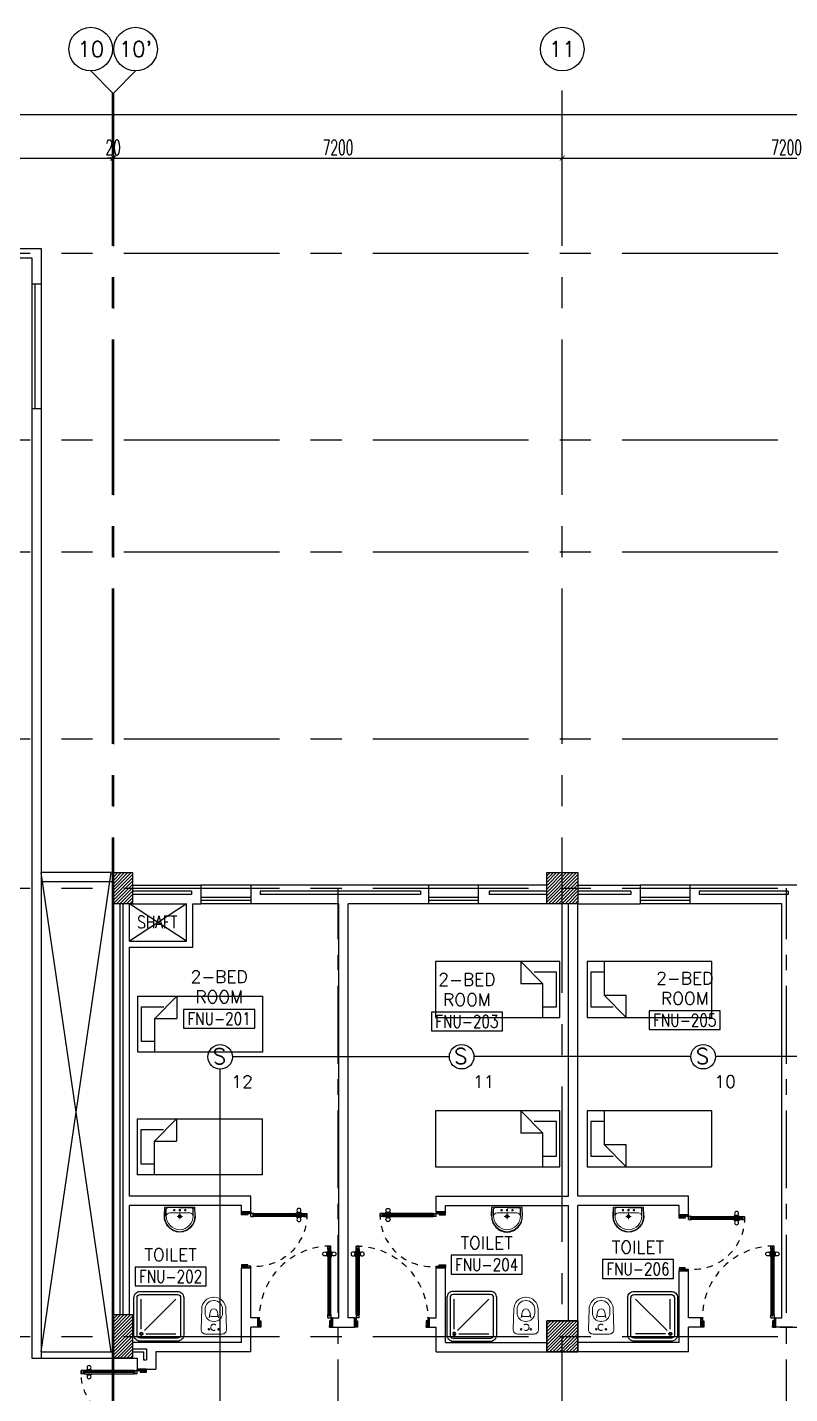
# Model space of a CAD drawing. Extents: x 0 to 90.9, y -1.6 to 78.
# Drawn here: x 51.14 to 63.38, y 56.01 to 77.96 of the extents above; entities that cross this region are included whole.
import ezdxf
from ezdxf.enums import TextEntityAlignment as Align

# ---------------------------------------------------------------- set-up
doc = ezdxf.new("R2010")
doc.units = 0
doc.header["$MEASUREMENT"] = 0
doc.header["$PDMODE"] = 34
for name, pattern in [('CENTER', [2, 1.25, -0.25, 0.25, -0.25]), ('CENTERX2', [4, 2.5, -0.5, 0.5, -0.5]), ('DASHED', [0.75, 0.5, -0.25]), ('HIDDEN', [0.375, 0.25, -0.125]), ('HIDDEN2', [0.1875, 0.125, -0.0625])]:
    doc.linetypes.add(name, pattern=pattern)
doc.layers.get('0').update_dxf_attribs({"color": 11, "linetype": 'CONTINUOUS'})
doc.layers.get('DEFPOINTS').update_dxf_attribs({"color": 11, "linetype": 'CONTINUOUS'})
for name, color, linetype in [('AX', 11, 'CONTINUOUS'), ('AX-CR', 11, 'CONTINUOUS'), ('AX-DIM', 11, 'CONTINUOUS'), ('AX-TXT', 11, 'CONTINUOUS'), ('AXES', 11, 'CENTERX2'), ('AXES1', 11, 'CENTER'), ('COL', 11, 'CONTINUOUS'), ('DOOR', 11, 'CONTINUOUS'), ('E-FIRE', 4, 'CONTINUOUS'), ('E-WIRE', 4, 'CONTINUOUS'), ('EJ', 11, 'CONTINUOUS'), ('FIX', 11, 'CONTINUOUS'), ('FUR', 11, 'CONTINUOUS'), ('HAT', 11, 'CONTINUOUS'), ('INSUL', 11, 'CONTINUOUS'), ('RM-BOX', 11, 'CONTINUOUS'), ('RM-NAME', 11, 'CONTINUOUS'), ('RM-NO', 11, 'CONTINUOUS'), ('ROOF', 11, 'CONTINUOUS'), ('SHAFT', 11, 'CONTINUOUS'), ('TEXT', 11, 'CONTINUOUS'), ('WALL', 11, 'CONTINUOUS'), ('WIN', 11, 'CONTINUOUS')]:
    doc.layers.add(name, color=color, linetype=linetype)
doc.styles.add('ROMANS', font='ROMANS.shx', dxfattribs={"width": 0.6})
doc.dimstyles.new('DIM-OUT', dxfattribs={"dimscale": 0, "dimtxt": 0.24, "dimasz": 0.08, "dimexe": 0.02, "dimexo": 0.02, "dimgap": 0.05, "dimtad": 1, "dimdec": 0, "dimlfac": 1000, "dimzin": 0, "dimdsep": 46, "dimtxsty": 'ROMANS', "dimblk1": 'ARCHTICK', "dimblk2": 'ARCHTICK', "dimsah": 1, "dimcen": 0.01, "dimdle": 0.08, "dimclrd": 7, "dimclre": 7, "dimclrt": 2, "dimadec": 0, "dimazin": 0, "dimtp": 2, "dimtm": 2, "dimtfac": 0.114286, "dimtdec": 0, "dimtix": 1, "dimtmove": 2, "dimatfit": 3, "dimldrblk": 'ARCHTICK', "dimfxl": 0, "dimtolj": 1, "dimtzin": 0, "dimarcsym": 0})

# ---------------------------------------------------------------- blocks, each defined once
blk = doc.blocks.new('_ARCHTICK')
at = {"color": 0, "linetype": 'ByBlock', "const_width": 0.15}
blk.add_lwpolyline([(-0.5, -0.5), (0.5, 0.5)], dxfattribs=at)
blk = doc.blocks.new('*D134')
at = {"layer": 'AX-DIM', "color": 7, "lineweight": -2}
for p, q in [((10.159, 76.561), (85.009, 76.561)), ((10.239, 76.181), (10.239, 76.581)), ((84.929, 73.49), (84.929, 76.581))]:
    blk.add_line(p, q, dxfattribs=at)
at = {"layer": 'DEFPOINTS', "color": 0}
for p in [(84.929, 76.561), (10.239, 76.161), (84.929, 73.47)]:
    blk.add_point(p, dxfattribs=at)
at = {"layer": 'AX-DIM', "color": 7, "lineweight": -2, "xscale": 0.08, "yscale": 0.08, "zscale": 0.08, "rotation": 180}
blk.add_blockref('_ARCHTICK', (10.239, 76.561), dxfattribs=at)
at = {"layer": 'AX-DIM', "color": 7, "lineweight": -2, "xscale": 0.08, "yscale": 0.08, "zscale": 0.08}
blk.add_blockref('_ARCHTICK', (84.929, 76.561), dxfattribs=at)
at = {"layer": 'AX-DIM', "color": 2, "insert": (47.584, 76.731), "char_height": 0.24, "attachment_point": 5, "style": 'ROMANS'}
blk.add_mtext('\\A1;74690', dxfattribs=at)
blk = doc.blocks.new('*D155')
at = {"layer": 'AX-DIM', "color": 7, "lineweight": -2}
for p, q in [((52.509, 75.861), (52.429, 75.861)), ((52.509, 75.481), (52.509, 75.881)), ((52.509, 75.861), (52.529, 75.861)), ((52.529, 75.481), (52.529, 75.881)), ((52.529, 75.861), (52.609, 75.861))]:
    blk.add_line(p, q, dxfattribs=at)
at = {"layer": 'DEFPOINTS', "color": 0}
for p in [(52.529, 75.861), (52.509, 75.461), (52.529, 75.461)]:
    blk.add_point(p, dxfattribs=at)
at = {"layer": 'AX-DIM', "color": 7, "lineweight": -2, "xscale": 0.08, "yscale": 0.08, "zscale": 0.08}
blk.add_blockref('_ARCHTICK', (52.509, 75.861), dxfattribs=at)
at = {"layer": 'AX-DIM', "color": 7, "lineweight": -2, "xscale": 0.08, "yscale": 0.08, "zscale": 0.08, "rotation": 180}
blk.add_blockref('_ARCHTICK', (52.529, 75.861), dxfattribs=at)
at = {"layer": 'AX-DIM', "color": 2, "insert": (52.519, 76.031), "char_height": 0.24, "attachment_point": 5, "style": 'ROMANS'}
blk.add_mtext('\\A1;20', dxfattribs=at)
blk = doc.blocks.new('*D156')
at = {"layer": 'AX-DIM', "color": 7, "lineweight": -2}
for p, q in [((52.449, 75.861), (59.809, 75.861)), ((52.529, 75.481), (52.529, 75.881)), ((59.729, 75.481), (59.729, 75.881))]:
    blk.add_line(p, q, dxfattribs=at)
at = {"layer": 'DEFPOINTS', "color": 0}
for p in [(59.729, 75.861), (52.529, 75.461), (59.729, 75.461)]:
    blk.add_point(p, dxfattribs=at)
at = {"layer": 'AX-DIM', "color": 7, "lineweight": -2, "xscale": 0.08, "yscale": 0.08, "zscale": 0.08, "rotation": 180}
blk.add_blockref('_ARCHTICK', (52.529, 75.861), dxfattribs=at)
at = {"layer": 'AX-DIM', "color": 7, "lineweight": -2, "xscale": 0.08, "yscale": 0.08, "zscale": 0.08}
blk.add_blockref('_ARCHTICK', (59.729, 75.861), dxfattribs=at)
at = {"layer": 'AX-DIM', "color": 2, "insert": (56.129, 76.031), "char_height": 0.24, "attachment_point": 5, "style": 'ROMANS'}
blk.add_mtext('\\A1;7200', dxfattribs=at)
blk = doc.blocks.new('*D160')
at = {"layer": 'AX-DIM', "color": 7, "lineweight": -2}
for p, q in [((47.629, 75.861), (52.589, 75.861)), ((47.709, 75.481), (47.709, 75.881)), ((52.509, 75.481), (52.509, 75.881))]:
    blk.add_line(p, q, dxfattribs=at)
at = {"layer": 'DEFPOINTS', "color": 0}
for p in [(52.509, 75.861), (47.709, 75.461), (52.509, 75.461)]:
    blk.add_point(p, dxfattribs=at)
at = {"layer": 'AX-DIM', "color": 7, "lineweight": -2, "xscale": 0.08, "yscale": 0.08, "zscale": 0.08, "rotation": 180}
blk.add_blockref('_ARCHTICK', (47.709, 75.861), dxfattribs=at)
at = {"layer": 'AX-DIM', "color": 7, "lineweight": -2, "xscale": 0.08, "yscale": 0.08, "zscale": 0.08}
blk.add_blockref('_ARCHTICK', (52.509, 75.861), dxfattribs=at)
at = {"layer": 'AX-DIM', "color": 2, "insert": (50.109, 76.031), "char_height": 0.24, "attachment_point": 5, "style": 'ROMANS'}
blk.add_mtext('\\A1;4800', dxfattribs=at)
blk = doc.blocks.new('*D161')
at = {"layer": 'AX-DIM', "color": 7, "lineweight": -2}
for p, q in [((59.649, 75.861), (67.009, 75.861)), ((59.729, 75.481), (59.729, 75.881)), ((66.929, 75.481), (66.929, 75.881))]:
    blk.add_line(p, q, dxfattribs=at)
at = {"layer": 'DEFPOINTS', "color": 0}
for p in [(66.929, 75.861), (59.729, 75.461), (66.929, 75.461)]:
    blk.add_point(p, dxfattribs=at)
at = {"layer": 'AX-DIM', "color": 7, "lineweight": -2, "xscale": 0.08, "yscale": 0.08, "zscale": 0.08, "rotation": 180}
blk.add_blockref('_ARCHTICK', (59.729, 75.861), dxfattribs=at)
at = {"layer": 'AX-DIM', "color": 7, "lineweight": -2, "xscale": 0.08, "yscale": 0.08, "zscale": 0.08}
blk.add_blockref('_ARCHTICK', (66.929, 75.861), dxfattribs=at)
at = {"layer": 'AX-DIM', "color": 2, "insert": (63.329, 76.031), "char_height": 0.24, "attachment_point": 5, "style": 'ROMANS'}
blk.add_mtext('\\A1;7200', dxfattribs=at)
blk = doc.blocks.new('DOOR90')
at = {"layer": 'DOOR', "linetype": 'ByBlock'}
for p, q in [((0, 0), (-150, 0)), ((-200, -25), (-1000, -25)), ((-200, -42), (-1000, -42)), ((-200, -58), (-1000, -58)), ((-1000, -75), (-200, -75))]:
    blk.add_line(p, q, dxfattribs=at)
at = {"layer": 'DOOR', "color": 0, "linetype": 'ByBlock'}
for p, q in [((-150, 0), (-150, -25)), ((-150, 0), (0, 0)), ((0, -50), (0, 0)), ((-1050, -25), (-1050, -75)), ((-1050, -75), (-1050, -25)), ((-1000, -25), (-1050, -25)), ((-1000, -75), (-1050, -75)), ((-1020, -42), (-1020, -58)), ((-1000, -42), (-1020, -42)), ((-1000, -58), (-1020, -58)), ((-1000, -25), (-1000, -42)), ((-1000, -58), (-1000, -75)), ((-968, -25), (-968, -18)), ((-878, -18), (-968, -18)), ((-968, -75), (-968, -82)), ((-878, -82), (-968, -82)), ((-955, -18), (-955, -9)), ((-955, -9), (-890, -9)), ((-955, -18), (-890, -18)), ((-955, -82), (-955, -91)), ((-955, -82), (-890, -82)), ((-955, -91), (-890, -91)), ((-890, -18), (-890, -9)), ((-890, -82), (-890, -91)), ((-878, -25), (-878, -18)), ((-878, -75), (-878, -82)), ((-200, -42), (-200, -25)), ((-200, -25), (-150, -25)), ((-180, -42), (-200, -42)), ((-200, -75), (-200, -58)), ((-200, -58), (-180, -58)), ((-150, -75), (-200, -75)), ((-180, -58), (-180, -42)), ((-150, -75), (-150, -25)), ((-150, -25), (-100, -25)), ((-100, -25), (-100, -50)), ((-100, -50), (0, -50)), ((-150, -900), (-150, -875)), ((-150, -875), (-100, -875)), ((-100, -850), (0, -850)), ((-100, -875), (-100, -850)), ((0, -850), (0, -900)), ((0, -900), (-150, -900)), ((-150, -900), (0, -900))]:
    blk.add_line(p, q, dxfattribs=at)
at = {"layer": 'DOOR', "color": 9, "linetype": 'ByBlock'}
for p, q in [((0, -50), (-114, 0)), ((0, -50), (-40, 0)), ((0, -50), (-100, -37)), ((0, -850), (-114, -900)), ((0, -850), (-100, -863)), ((0, -850), (-40, -900))]:
    blk.add_line(p, q, dxfattribs=at)
at = {"layer": 'DOOR', "color": 0, "linetype": 'ByBlock'}
for centre in [(-923, 24), (-923, -124)]:
    blk.add_circle(centre, 32.4, dxfattribs=at)
at = {"layer": 'DOOR', "color": 9, "linetype": 'ByBlock'}
for centre, radius, start, end in [((0, -50), 74.4, 137.7764, 180), ((0, -50), 54.4, 113.2074, 180), ((0, -50), 154, 161.1053, 166.2858), ((0, -50), 134, 158.1598, 169.28), ((0, -50), 114, 154.0838, 167.3774), ((0, -50), 94.4, 148.0182, 180), ((0, -50), 34.4, 90, 180), ((0, -50), 14.4, 90, 180), ((0, -850), 134, 190.72, 201.8402), ((0, -850), 94.4, 180, 211.9818), ((0, -850), 74.4, 180, 222.2236), ((0, -850), 54.4, 180, 246.7926), ((0, -850), 34.4, 180, 270), ((0, -850), 14.4, 180, 270), ((0, -850), 154, 193.7142, 198.8947)]:
    blk.add_arc(centre, radius, start, end, dxfattribs=at)
at = {"layer": 'DOOR', "linetype": 'HIDDEN', "ltscale": 0.5}
blk.add_arc((-222, -50), 828, 178.2701, 275.003, dxfattribs=at)
blk = doc.blocks.new('DOOR100')
at = {"layer": 'DOOR', "color": 0, "linetype": 'ByBlock'}
for p, q in [((-92, 1206), (-92, 1141)), ((-83, 1206), (-92, 1206)), ((-83, 1141), (-92, 1141)), ((-83, 1129), (-83, 1219)), ((-76, 1219), (-83, 1219)), ((-83, 1206), (-83, 1141)), ((-76, 1129), (-83, 1129)), ((-76, 1251), (-76, 1301)), ((-76, 1301), (-26, 1301)), ((-26, 1301), (-76, 1301)), ((-59, 1251), (-76, 1251)), ((-59, 1251), (-59, 1271)), ((-43, 1271), (-59, 1271)), ((-43, 1251), (-43, 1271)), ((-26, 1251), (-43, 1251)), ((-26, 1251), (-26, 1301)), ((-26, 1219), (-19, 1219)), ((-26, 1129), (-19, 1129)), ((-19, 1129), (-19, 1219)), ((-19, 1206), (-19, 1141)), ((-19, 1206), (-10, 1206)), ((-19, 1141), (-10, 1141)), ((-10, 1206), (-10, 1141)), ((-1201, 0), (-1201, 150)), ((-1201, 150), (-1176, 150)), ((-1201, 150), (-1201, 0)), ((-1151, 0), (-1201, 0)), ((-1176, 150), (-1176, 100)), ((-1176, 100), (-1151, 100)), ((-1151, 100), (-1151, 0)), ((-76, 200), (-59, 200)), ((-76, 150), (-76, 200)), ((-76, 150), (-26, 150)), ((-59, 200), (-59, 180)), ((-59, 180), (-43, 180)), ((-51, 100), (-51, 0)), ((-26, 100), (-51, 100)), ((-51, 0), (-1, 0)), ((-43, 200), (-26, 200)), ((-43, 180), (-43, 200)), ((-26, 200), (-26, 150)), ((-1, 150), (-26, 150)), ((-26, 150), (-26, 100)), ((-1, 150), (-1, 0))]:
    blk.add_line(p, q, dxfattribs=at)
at = {"layer": 'DOOR', "linetype": 'ByBlock'}
for p, q in [((-76, 1251), (-76, 200)), ((-59, 200), (-59, 1251)), ((-43, 200), (-43, 1251)), ((-26, 200), (-26, 1251))]:
    blk.add_line(p, q, dxfattribs=at)
at = {"layer": 'DOOR', "color": 9, "linetype": 'ByBlock'}
for p, q in [((-1151, 0), (-1201, 114)), ((-1151, 0), (-1201, 40)), ((-1151, 0), (-1164, 100)), ((-51, 0), (-1, 114)), ((-51, 0), (-38, 100)), ((-51, 0), (-1, 40))]:
    blk.add_line(p, q, dxfattribs=at)
at = {"layer": 'DOOR', "color": 0, "linetype": 'ByBlock'}
for centre in [(-125, 1174), (22, 1174)]:
    blk.add_circle(centre, 32.4, dxfattribs=at)
at = {"layer": 'DOOR', "linetype": 'HIDDEN', "ltscale": 0.5}
blk.add_arc((-27, 152), 1149, 89.961, 180.0931, dxfattribs=at)
at = {"layer": 'DOOR', "color": 9, "linetype": 'ByBlock'}
for centre, radius, start, end in [((-1151, 0), 154, 103.7142, 108.8947), ((-1151, 0), 134, 100.72, 111.8402), ((-1151, 0), 94.4, 90, 121.9818), ((-1151, 0), 74.4, 90, 132.2236), ((-1151, 0), 54.4, 90, 156.7926), ((-1151, 0), 34.4, 90, 180), ((-1151, 0), 14.4, 90, 180), ((-51, 0), 94.4, 58.0182, 90), ((-51, 0), 74.4, 47.7764, 90), ((-51, 0), 54.4, 23.2074, 90), ((-51, 0), 34.4, 0, 90), ((-51, 0), 14.4, 0, 90), ((-51, 0), 134, 68.1598, 79.28), ((-51, 0), 114, 64.0838, 77.3774), ((-51, 0), 154, 71.1053, 76.2858)]:
    blk.add_arc(centre, radius, start, end, dxfattribs=at)
blk = doc.blocks.new('A$C272A55A0')
at = {"layer": 'DOOR', "color": 0, "linetype": 'ByBlock'}
for p, q in [((0, 900), (0, 1050)), ((50, 1050), (0, 1050)), ((0, 900), (25, 900)), ((25, 950), (50, 950)), ((25, 900), (25, 950)), ((75, 900), (25, 900)), ((25, 850), (25, 900)), ((50, 950), (50, 1050)), ((75, 900), (75, 850)), ((1725, 900), (1775, 900)), ((1725, 900), (1725, 850)), ((1750, 950), (1750, 1050)), ((1750, 1050), (1800, 1050)), ((1775, 950), (1750, 950)), ((1775, 900), (1775, 950)), ((1800, 900), (1775, 900)), ((1775, 850), (1775, 900)), ((1800, 1050), (1800, 900)), ((42, 850), (25, 850)), ((58, 870), (42, 870)), ((42, 870), (42, 850)), ((58, 850), (58, 870)), ((75, 850), (58, 850)), ((1725, 850), (1742, 850)), ((1742, 870), (1758, 870)), ((1742, 850), (1742, 870)), ((1758, 870), (1758, 850)), ((1758, 850), (1775, 850)), ((25, 50), (42, 50)), ((25, 50), (25, 0)), ((25, 0), (75, 0)), ((75, 0), (25, 0)), ((42, 50), (42, 30)), ((42, 30), (58, 30)), ((58, 50), (75, 50)), ((58, 50), (58, 30)), ((75, 50), (75, 0)), ((1718, 160), (1709, 160)), ((1709, 95), (1709, 160)), ((1718, 95), (1709, 95)), ((1725, 173), (1718, 173)), ((1718, 173), (1718, 83)), ((1718, 95), (1718, 160)), ((1725, 83), (1718, 83)), ((1742, 50), (1725, 50)), ((1725, 50), (1725, 0)), ((1775, 0), (1725, 0)), ((1725, 0), (1775, 0)), ((1742, 50), (1742, 30)), ((1758, 30), (1742, 30)), ((1775, 50), (1758, 50)), ((1758, 50), (1758, 30)), ((1775, 173), (1782, 173)), ((1775, 83), (1782, 83)), ((1775, 50), (1775, 0)), ((1782, 173), (1782, 83)), ((1782, 160), (1791, 160)), ((1782, 95), (1782, 160)), ((1782, 95), (1791, 95)), ((1791, 95), (1791, 160))]:
    blk.add_line(p, q, dxfattribs=at)
at = {"layer": 'DOOR', "color": 9, "linetype": 'ByBlock'}
for p, q in [((50, 1050), (0, 1010)), ((50, 1050), (0, 937)), ((50, 1050), (37, 950)), ((1750, 1050), (1800, 1010)), ((1750, 1050), (1800, 937)), ((1750, 1050), (1763, 950))]:
    blk.add_line(p, q, dxfattribs=at)
at = {"layer": 'DOOR', "linetype": 'ByBlock'}
for p, q in [((25, 850), (25, 50)), ((42, 850), (42, 50)), ((58, 850), (58, 50)), ((75, 50), (75, 850)), ((1725, 50), (1725, 850)), ((1742, 850), (1742, 50)), ((1758, 850), (1758, 50)), ((1775, 850), (1775, 50))]:
    blk.add_line(p, q, dxfattribs=at)
at = {"layer": 'DOOR', "color": 0, "linetype": 'ByBlock'}
for centre in [(1676, 128), (1824, 128)]:
    blk.add_circle(centre, 32.4, dxfattribs=at)
at = {"layer": 'DOOR', "color": 9, "linetype": 'ByBlock'}
for centre, radius, start, end in [((50, 1050), 54.4, 203.2074, 270), ((50, 1050), 74.4, 227.7764, 270), ((50, 1050), 94.4, 238.0182, 270), ((50, 1050), 114, 244.0838, 257.3774), ((50, 1050), 134, 248.1598, 259.28), ((50, 1050), 154, 251.1053, 256.2858), ((50, 1050), 34.4, 180, 270), ((50, 1050), 14.4, 180, 270), ((1750, 1050), 14.4, 270, 0), ((1750, 1050), 34.4, 270, 0), ((1750, 1050), 54.4, 270, 336.7926), ((1750, 1050), 74.4, 270, 312.2236), ((1750, 1050), 94.4, 270, 301.9818), ((1750, 1050), 114, 282.6226, 295.9162), ((1750, 1050), 134, 280.72, 291.8402), ((1750, 1050), 154, 283.7142, 288.8947)]:
    blk.add_arc(centre, radius, start, end, dxfattribs=at)
at = {"layer": 'DOOR', "linetype": 'HIDDEN', "ltscale": 0.5}
for centre, start, end in [((50, 851), 268.3174, 3.2965), ((1750, 851), 176.7035, 271.6826)]:
    blk.add_arc(centre, 851, start, end, dxfattribs=at)
at = {"layer": 'WALL', "linetype": 'ByBlock'}
blk.add_line((1800, 900), (1800, 1050), dxfattribs=at)
blk = doc.blocks.new('C-300')
at = {"layer": 'HAT', "linetype": 'ByBlock', "ltscale": 0.3}
h = blk.add_hatch(dxfattribs=at)
h.set_pattern_fill('ANSI31', color=8, scale=300, style=0)
h.set_pattern_definition([(45, (-258496.182, -82361.005), (-26.5165043, 26.5165043), [])])
h.paths.add_polyline_path([(300, 500), (0, 500), (0, 250), (300, 250)])
h.paths.add_polyline_path([(300, 250), (0, 250), (0, 0), (300, 0)])
at = {"layer": 'COL'}
blk.add_lwpolyline([(0, 500), (300, 500), (300, 0), (0, 0)], close=True, dxfattribs=at)
blk = doc.blocks.new('C11')
at = {"layer": 'HAT'}
h = blk.add_hatch(dxfattribs=at)
h.set_pattern_fill('ANSI31', color=256, scale=300, style=0)
h.set_pattern_definition([(45, (-248556.182, -75061.005), (-26.5165043, 26.5165043), [])])
h.paths.add_polyline_path([(300, 700), (0, 700), (0, 350), (300, 350)])
h.paths.add_polyline_path([(300, 350), (0, 350), (0, 0), (300, 0)])
at = {"layer": 'COL'}
blk.add_lwpolyline([(300, 700), (300, 0), (0, 0), (0, 700)], close=True, dxfattribs=at)
blk = doc.blocks.new('AXU')
at = {"layer": 'AX-CR'}
blk.add_circle((0, 350), 350, dxfattribs=at)
at = {"layer": 'AX-TXT', "style": 'ROMANS'}
blk.add_attdef('AX', text='', height=250, dxfattribs=at).set_placement((0, 350), align=Align.MIDDLE)
blk = doc.blocks.new('RM1')
at = {"layer": 'RM-BOX'}
blk.add_lwpolyline([(570, -200), (-570, -200), (-570, -500), (570, -500)], close=True, dxfattribs=at)
at = {"layer": 'RM-NAME', "style": 'ROMANS'}
for tag, p in [('ROOMNAME1', (0, 324)), ('ROOMNAME2', (0, 0))]:
    blk.add_attdef(tag, text='', height=200, dxfattribs=at).set_placement(p, align=Align.MIDDLE)
at = {"layer": 'RM-NO', "style": 'ROMANS', "width": 0.8}
blk.add_attdef('ROOMNO', text='', height=200, dxfattribs=at).set_placement((0, -350), align=Align.MIDDLE)
blk = doc.blocks.new('AH20A')
at = {"layer": 'FUR'}
for p, q in [((0, 0.5), (0, -0.5)), ((1, 0.5), (0, 0.5)), ((0.136, 0.5), (0.136, -0.099)), ((1, -0.5), (1, 0.5)), ((0.136, 0.311), (0.028, 0.311)), ((0.028, 0.311), (0.028, -0.309)), ((0.136, -0.099), (0.313, -0.5)), ((0.136, -0.099), (0.313, -0.099)), ((0.313, -0.5), (0.313, -0.099)), ((0.028, -0.309), (0.208, -0.309)), ((0, -0.5), (1, -0.5))]:
    blk.add_line(p, q, dxfattribs=at)
blk = doc.blocks.new('COL50')
at = {"layer": 'COL'}
blk.add_lwpolyline([(-250, 250), (-250, -250), (250, -250), (250, 250)], close=True, dxfattribs=at)
blk = doc.blocks.new('*X47')
at = {"color": 0}
for p, q in [((73379, 177112), (73857, 177590)), ((73379, 177165), (73804, 177590)), ((73379, 177218), (73751, 177590)), ((73379, 177271), (73698, 177590)), ((73379, 177324), (73645, 177590)), ((73379, 177377), (73592, 177590)), ((73379, 177430), (73539, 177590)), ((73379, 177483), (73486, 177590)), ((73379, 177536), (73433, 177590)), ((73410, 177090), (73879, 177559)), ((73463, 177090), (73879, 177506)), ((73516, 177090), (73879, 177453)), ((73569, 177090), (73879, 177400)), ((73622, 177090), (73879, 177347)), ((73675, 177090), (73879, 177294)), ((73728, 177090), (73879, 177241)), ((73781, 177090), (73879, 177188)), ((73834, 177090), (73879, 177134))]:
    blk.add_line(p, q, dxfattribs=at)
blk = doc.blocks.new('LAV1')
at = {"layer": 'FIX', "linetype": 'DASHED', "lineweight": 20, "ltscale": 0.05}
for p, q in [((0, 170), (0, 270)), ((0, 170), (0, 270)), ((50, 220), (-50, 220))]:
    blk.add_line(p, q, dxfattribs=at)
at = {"layer": 'FIX', "linetype": 'ByBlock', "ltscale": 0.3}
for p, q in [((-280, 210), (-275, 50)), ((-245, 210), (-245, 85)), ((0, 60), (-220, 60)), ((0, 60), (220, 60)), ((245, 210), (245, 85)), ((280, 210), (275, 50))]:
    blk.add_line(p, q, dxfattribs=at)
at = {"layer": 'FIX', "linetype": 'Continuous', "lineweight": 20}
for p, q in [((-275, 210), (-275, 50)), ((0, 50), (-275, 50)), ((0, 50), (-252, 50)), ((0, 155), (-181, 155)), ((0, 155), (181, 155)), ((0, 50), (275, 50)), ((0, 50), (252, 50)), ((275, 210), (275, 50))]:
    blk.add_line(p, q, dxfattribs=at)
at = {"layer": 'FIX', "lineweight": 20}
for p, q in [((16, 107), (-15, 107)), ((0, 92), (0, 123))]:
    blk.add_line(p, q, dxfattribs=at)
for centre, radius in [((0, 220), 29.5), ((0, 220), 22.5), ((0, 107), 15.5)]:
    blk.add_circle(centre, radius, dxfattribs=at)
at = {"layer": 'FIX', "linetype": 'HIDDEN', "lineweight": 20, "ltscale": 0.05}
for centre in [(-100, 107), (100, 107)]:
    blk.add_circle(centre, 12.4, dxfattribs=at)
at = {"layer": 'FIX', "linetype": 'ByBlock', "ltscale": 0.3}
for centre, radius, start, end in [((7, 220), 287, 91.3776, 182.0064), ((-7, 220), 287, 357.9936, 88.6224), ((-220, 85), 24.9, 179.7021, 269.9486), ((220, 85), 24.9, 270.0514, 0.2979)]:
    blk.add_arc(centre, radius, start, end, dxfattribs=at)
at = {"layer": 'FIX', "linetype": 'Continuous', "lineweight": 20}
for centre, radius, start, end in [((8, 217), 283, 91.6988, 181.351), ((-8, 217), 283, 358.649, 88.3012), ((8, 212), 253, 91.7328, 180.4884), ((-8, 212), 253, 359.5116, 88.2672), ((-179, 222), 66.9, 190.2006, 268.0786), ((179, 222), 66.9, 271.9214, 349.7994)]:
    blk.add_arc(centre, radius, start, end, dxfattribs=at)
blk = doc.blocks.new('*X48')
at = {"color": 0}
for p, q in [((73379, 169899), (73870, 170390)), ((73379, 169952), (73817, 170390)), ((73379, 170005), (73764, 170390)), ((73379, 170058), (73711, 170390)), ((73379, 170111), (73658, 170390)), ((73379, 170164), (73604, 170390)), ((73379, 170217), (73551, 170390)), ((73379, 170271), (73498, 170390)), ((73379, 170324), (73445, 170390)), ((73379, 170377), (73392, 170390)), ((73423, 169890), (73879, 170346)), ((73476, 169890), (73879, 170293)), ((73529, 169890), (73879, 170240)), ((73582, 169890), (73879, 170187)), ((73635, 169890), (73879, 170134)), ((73688, 169890), (73879, 170081)), ((73741, 169890), (73879, 170028)), ((73794, 169890), (73879, 169975)), ((73847, 169890), (73879, 169922))]:
    blk.add_line(p, q, dxfattribs=at)
blk = doc.blocks.new('WC1')
at = {"layer": 'FIX', "lineweight": 20}
for p, q in [((-727, 5), (-727, -5)), ((-674, 5), (-674, -5)), ((-534, 24), (-540, 0)), ((-540, 0), (-534, -24)), ((-210, 204), (-538, 194)), ((-475, 141), (-538, 141)), ((-395, 76), (-490, 60)), ((-339, 5), (-339, -5)), ((-538, -141), (-475, -141)), ((-538, -194), (-210, -204)), ((-490, -60), (-395, -76))]:
    blk.add_line(p, q, dxfattribs=at)
at = {"layer": 'FIX', "linetype": 'Continuous', "lineweight": 20}
blk.add_line((-420, -47), (-420, 45), dxfattribs=at)
at = {"layer": 'FIX', "lineweight": 20}
blk.add_lwpolyline([(-213, -204), (-210, -204, 0.414214), (-137, -131), (-137, 0), (-137, 131, 0.414214), (-210, 204)], format="xyb", dxfattribs=at)
at = {"layer": 'FIX', "linetype": 'HIDDEN2', "lineweight": 20, "ltscale": 0.3}
blk.add_circle((-245, 0), 49.8, dxfattribs=at)
at = {"layer": 'FIX', "linetype": 'HIDDEN', "lineweight": 20, "ltscale": 0.05}
for centre in [(-213, 78), (-213, -77)]:
    blk.add_circle(centre, 11.6, dxfattribs=at)
at = {"layer": 'FIX', "lineweight": 20}
for centre, radius, start, end in [((-538, 5), 189, 90, 180), ((-538, 5), 136, 90, 180), ((-473, -7), 68.2, 128.9242, 152.8468), ((-464, -18), 82, 108.496, 128.9242), ((-475, 5), 136, 360, 90), ((-538, -5), 189, 180, 270), ((-538, -5), 136, 180, 270), ((-473, 7), 68.2, 207.1532, 231.0758), ((-464, 18), 82, 231.0758, 251.504), ((-475, -5), 136, 270, 0)]:
    blk.add_arc(centre, radius, start, end, dxfattribs=at)
at = {"layer": 'FIX', "linetype": 'Continuous', "lineweight": 20}
for centre, start, end in [((-443, 46), 357.6662, 91.6121), ((-442, -46), 268.3879, 2.3338)]:
    blk.add_arc(centre, 22.3, start, end, dxfattribs=at)
blk = doc.blocks.new('SHR1')
at = {"layer": 'FIX'}
for p, q in [((-196, 196), (-700, 700)), ((-143, 218), (-143, 700)), ((-218, 143), (-700, 143))]:
    blk.add_line(p, q, dxfattribs=at)
for points in [[(-825, 125), (-825, 725, -0.414214), (-725, 825), (-125, 825, -0.414214), (-25, 725), (-25, 125, -0.414214), (-125, 25), (-725, 25, -0.414214)], [(-775, 125), (-775, 725, -0.414214), (-725, 775), (-125, 775, -0.414214), (-75, 725), (-75, 125, -0.414214), (-125, 75), (-725, 75, -0.414214)]]:
    blk.add_lwpolyline(points, format="xyb", close=True, dxfattribs=at)
for radius in [25, 15]:
    blk.add_circle((-143, 143), radius, dxfattribs=at)
blk = doc.blocks.new('S')
at = {"layer": 'E-FIRE'}
blk.add_circle((0, 0), 197, dxfattribs=at)
at = {"layer": 'E-FIRE', "color": 3, "style": 'ROMANS'}
blk.add_text('S', height=250, dxfattribs=at).set_placement((-119, -115))

msp = doc.modelspace()

# ---------------------------------------------------------------- linework, layer by layer
at = {"layer": 'AXES'}
for p, q in [((52.5089, 76.9108), (52.1589, 77.2608)), ((52.5289, 76.9108), (52.8789, 77.2608)), ((59.7289, -1.5519), (59.7289, 77.2608)), ((52.5089, -1.5519), (52.5089, 76.9108)), ((52.5289, -1.554), (52.5289, 76.9087)), ((0.6889, 74.3324), (68.7289, 74.3324)), ((0.6889, 71.3324), (68.7289, 71.3324)), ((0.6889, 69.5324), (68.7289, 69.5324)), ((0.6889, 66.5324), (68.7289, 66.5324)), ((0.6889, 64.1324), (68.7289, 64.1324)), ((0.6889, 56.9324), (68.7289, 56.9324))]:
    msp.add_line(p, q, dxfattribs=at)
at = {"layer": 'AXES1'}
for p, q in [((56.1289, 5.3124), (56.1289, 64.1324)), ((63.3289, 5.3124), (63.3289, 64.1324))]:
    msp.add_line(p, q, dxfattribs=at)
at = {"layer": 'COL'}
msp.add_lwpolyline([(59.4789, 63.8824), (59.4789, 64.3824), (59.9789, 64.3824), (59.9789, 63.8824)], close=True, dxfattribs=at)
at = {"layer": 'E-WIRE', "color": 4}
for p, q in [((57.9166, 61.4246), (54.4339, 61.4246)), ((61.7935, 61.4275), (58.3108, 61.4275)), ((65.1633, 61.4275), (62.1876, 61.4275)), ((54.2369, 55.6906), (54.2369, 61.2246))]:
    msp.add_line(p, q, dxfattribs=at)
at = {"layer": 'EJ'}
for p, q in [((52.5089, 54.4324), (52.5089, 56.5824)), ((52.5289, 54.4324), (52.5289, 56.5824))]:
    msp.add_line(p, q, dxfattribs=at)
at = {"layer": 'FIX', "color": 32, "linetype": 'ByBlock', "ltscale": 0.3}
for p, q in [((58.595, 58.8686), (58.5994, 59.0094)), ((58.6258, 58.8686), (58.6258, 58.9786)), ((58.8414, 59.0006), (58.6476, 59.0006)), ((58.8414, 59.0006), (59.0351, 59.0006)), ((59.057, 58.8686), (59.057, 58.9786)), ((59.0878, 58.8686), (59.0834, 59.0094))]:
    msp.add_line(p, q, dxfattribs=at)
at = {"layer": 'FIX', "linetype": 'Continuous', "lineweight": 20}
for p, q in [((58.8414, 59.0094), (58.5994, 59.0094)), ((58.5994, 58.8686), (58.5994, 59.0094)), ((58.8414, 59.0094), (58.6192, 59.0094)), ((58.8414, 58.917), (58.6817, 58.917)), ((58.8414, 59.0094), (59.0635, 59.0094)), ((58.8414, 59.0094), (59.0834, 59.0094)), ((58.8414, 58.917), (59.001, 58.917)), ((59.0834, 58.8686), (59.0834, 59.0094))]:
    msp.add_line(p, q, dxfattribs=at)
at = {"layer": 'FIX', "color": 32, "linetype": 'DASHED', "lineweight": 20, "ltscale": 0.05}
for p, q in [((58.7978, 58.8598), (58.8858, 58.8598)), ((58.8418, 58.9038), (58.8418, 58.8158)), ((58.8418, 58.9038), (58.8418, 58.8158))]:
    msp.add_line(p, q, dxfattribs=at)
at = {"layer": 'FIX', "color": 32, "lineweight": 20}
for p, q in [((58.8276, 58.9588), (58.855, 58.9588)), ((58.8414, 58.9725), (58.8414, 58.9451))]:
    msp.add_line(p, q, dxfattribs=at)
at = {"layer": 'FIX', "color": 32, "linetype": 'HIDDEN', "lineweight": 20, "ltscale": 0.05}
for centre in [(58.7534, 58.9588), (58.9294, 58.9588)]:
    msp.add_circle(centre, 0.0109, dxfattribs=at)
at = {"layer": 'FIX', "lineweight": 20}
for centre, radius in [((58.8418, 58.8598), 0.026), ((58.8418, 58.8598), 0.0198), ((58.8414, 58.9588), 0.0137)]:
    msp.add_circle(centre, radius, dxfattribs=at)
at = {"layer": 'FIX', "color": 32, "linetype": 'ByBlock', "ltscale": 0.3}
for centre, radius, start, end in [((58.8474, 58.8597), 0.2526, 177.99359, 268.62235), ((58.6476, 58.9787), 0.0219, 90.05139, 180.29786), ((58.8353, 58.8597), 0.2526, 271.37765, 2.00641), ((59.0351, 58.9787), 0.0219, 359.70214, 89.94861)]:
    msp.add_arc(centre, radius, start, end, dxfattribs=at)
at = {"layer": 'FIX', "linetype": 'Continuous', "lineweight": 20}
for centre, radius, start, end in [((58.8487, 58.8627), 0.2494, 178.64903, 268.3012), ((58.8481, 58.8664), 0.2223, 179.51158, 268.26719), ((58.6837, 58.8582), 0.0589, 91.92137, 169.79944), ((58.834, 58.8627), 0.2494, 271.6988, 1.35097), ((58.8346, 58.8664), 0.2223, 271.73281, 0.48842), ((58.999, 58.8582), 0.0589, 10.20056, 88.07863)]:
    msp.add_arc(centre, radius, start, end, dxfattribs=at)
at = {"layer": 'INSUL'}
for p, q in [((52.6289, 57.2824), (52.6289, 63.8824)), ((52.6789, 57.2824), (52.6789, 63.8824)), ((53.7789, 64.0824), (52.8289, 64.0824)), ((53.7789, 64.0324), (52.8289, 64.0324)), ((53.7789, 64.0824), (53.7789, 64.0324)), ((54.8789, 64.0824), (54.8789, 64.0324)), ((57.4543, 64.0824), (54.8789, 64.0824)), ((57.4543, 64.0324), (54.8789, 64.0324)), ((57.4543, 64.0824), (57.4543, 64.0324)), ((59.4789, 64.0824), (58.5543, 64.0824)), ((58.5543, 64.0824), (58.5543, 64.0324)), ((59.4789, 64.0324), (58.5543, 64.0324)), ((60.8289, 64.0824), (59.9789, 64.0824)), ((60.8289, 64.0324), (59.9789, 64.0324)), ((60.8289, 64.0824), (60.8289, 64.0324)), ((61.9289, 64.0824), (61.9289, 64.0324)), ((63.3539, 64.0824), (61.9289, 64.0824)), ((63.3539, 64.0324), (61.9289, 64.0324)), ((63.3539, 64.0824), (63.3539, 64.0324)), ((52.8289, 56.7324), (53.0539, 56.7324)), ((52.8289, 56.6824), (53.0039, 56.6824)), ((53.0039, 56.6824), (53.0039, 56.5574)), ((53.0539, 56.7324), (53.0539, 56.5574)), ((53.0039, 56.5574), (53.0539, 56.5574))]:
    msp.add_line(p, q, dxfattribs=at)
at = {"layer": 'ROOF'}
for p, q in [((51.2139, 71.8324), (51.2139, 56.5824)), ((51.3639, 71.2574), (51.3639, 56.5824)), ((52.4889, 64.3824), (51.3639, 64.3824)), ((52.4897, 64.2324), (51.3639, 64.2324)), ((52.5089, 56.5824), (52.5089, 64.1824)), ((51.3639, 56.6824), (52.5089, 56.6824)), ((51.2139, 56.5824), (52.5089, 56.5824))]:
    msp.add_line(p, q, dxfattribs=at)
at = {"layer": 'SHAFT'}
for p, q in [((52.4889, 56.6824), (51.3639, 64.3824)), ((51.3639, 56.6824), (52.4887, 64.3824))]:
    msp.add_line(p, q, dxfattribs=at)
at = {"layer": 'TEXT', "color": 251, "linetype": 'ByBlock'}
for p, q in [((53.6989, 63.2824), (52.7789, 63.8824)), ((53.6989, 63.8824), (52.7789, 63.2824))]:
    msp.add_line(p, q, dxfattribs=at)
at = {"layer": 'WALL'}
for p, q in [((45.5883, 74.4074), (51.3639, 74.4074)), ((45.5883, 74.2574), (51.2139, 74.2574)), ((51.2139, 74.2574), (51.2139, 73.8324)), ((51.3639, 74.4074), (51.3639, 73.8324)), ((51.3639, 73.8324), (51.2139, 73.8324)), ((51.3639, 71.8324), (51.2139, 71.8324)), ((51.3639, 71.8324), (51.3639, 71.2574)), ((52.8289, 64.1824), (53.9289, 64.1824)), ((53.9289, 64.1824), (53.9289, 63.8824)), ((54.7289, 64.1824), (54.7289, 63.8824)), ((57.5789, 64.1824), (54.7289, 64.1824)), ((57.5789, 64.1824), (57.5789, 63.8824)), ((59.4789, 64.1824), (58.3789, 64.1824)), ((58.3789, 64.1824), (58.3789, 63.8824)), ((59.9789, 64.1824), (60.9789, 64.1824)), ((60.9789, 64.1824), (60.9789, 63.8824)), ((61.7789, 64.1824), (61.7789, 63.8824)), ((63.5039, 64.1824), (61.7789, 64.1824)), ((52.5289, 57.2824), (52.5289, 63.8824)), ((52.7789, 63.2824), (52.7789, 63.8824)), ((52.8289, 63.8824), (53.6989, 63.8824)), ((53.6989, 63.2824), (53.6989, 63.8824)), ((53.7989, 63.8824), (53.9289, 63.8824)), ((53.7989, 63.1824), (53.7989, 63.8824)), ((56.1414, 63.8824), (54.7289, 63.8824)), ((56.1414, 57.2324), (56.1414, 63.8824)), ((57.5789, 63.8824), (56.2914, 63.8824)), ((56.2914, 57.2324), (56.2914, 63.8824)), ((59.4789, 63.8824), (58.3789, 63.8824)), ((59.8289, 59.1824), (59.8289, 63.8824)), ((59.9789, 63.8824), (60.9789, 63.8824)), ((59.9789, 59.1824), (59.9789, 63.8824)), ((63.2539, 63.8824), (61.7789, 63.8824)), ((63.2539, 57.2324), (63.2539, 63.8824)), ((52.7789, 63.2824), (53.6989, 63.2824)), ((52.7789, 63.1824), (53.7989, 63.1824)), ((52.7789, 59.1824), (52.7789, 63.1824)), ((54.7289, 59.1824), (52.7789, 59.1824)), ((54.7289, 58.9324), (54.7289, 59.1824)), ((57.7039, 58.9324), (57.7039, 59.1824)), ((61.7539, 58.8824), (61.7539, 59.1824)), ((54.06, 59.0324), (52.7789, 59.0324)), ((54.5789, 59.0324), (52.7789, 59.0324)), ((52.7789, 57.2824), (52.7789, 59.0324)), ((54.5789, 58.9324), (54.5789, 59.0324)), ((54.5789, 58.9324), (54.5789, 59.0324)), ((54.7289, 58.9324), (54.5789, 58.9324)), ((57.8539, 58.9324), (57.8539, 59.0324)), ((59.8289, 57.1824), (59.8289, 59.0324)), ((59.9789, 57.1824), (59.9789, 59.0324)), ((61.6039, 58.8824), (61.6039, 59.0324)), ((54.7289, 58.0324), (54.5789, 58.0324)), ((54.5789, 56.8324), (54.5789, 58.0324)), ((54.7289, 57.2324), (54.7289, 58.0324)), ((57.7039, 57.2324), (57.7039, 58.0324)), ((57.8539, 56.8324), (57.8539, 58.0324)), ((61.6039, 56.8324), (61.6039, 57.9824)), ((61.7539, 57.2324), (61.7539, 57.9824)), ((54.8409, 57.2324), (54.7289, 57.2324)), ((54.8409, 57.0824), (54.7289, 57.0824)), ((54.7289, 56.6824), (54.7289, 57.0824)), ((54.8409, 57.0824), (54.8409, 57.2324)), ((56.0409, 57.0824), (56.0409, 57.2324)), ((56.3919, 57.0824), (56.3919, 57.2324)), ((57.5919, 57.0824), (57.5919, 57.2324)), ((57.5919, 57.2324), (57.7039, 57.2324)), ((57.5919, 57.0824), (57.7039, 57.0824)), ((57.7039, 56.6824), (57.7039, 57.0824)), ((61.9539, 57.2324), (61.7539, 57.2324)), ((61.7539, 56.6824), (61.7539, 57.0824)), ((61.9539, 57.0824), (61.7539, 57.0824)), ((61.9539, 57.0824), (61.9539, 57.2324)), ((63.1539, 57.0824), (63.1539, 57.2324)), ((53.7289, 56.8324), (52.8289, 56.8324)), ((53.7289, 56.8324), (52.8289, 56.8324)), ((54.5789, 56.8324), (52.8289, 56.8324)), ((53.2039, 56.6824), (53.2039, 56.4074)), ((53.7289, 56.6824), (53.2039, 56.6824)), ((53.7289, 56.6824), (53.2039, 56.6824)), ((54.7289, 56.6824), (53.2039, 56.6824)), ((57.7039, 56.6824), (59.4789, 56.6824)), ((61.7539, 56.6824), (59.9789, 56.6824)), ((52.5289, 56.5824), (52.9039, 56.5824)), ((52.9039, 56.5824), (52.9039, 56.4074)), ((52.9039, 56.4074), (53.2039, 56.4074))]:
    msp.add_line(p, q, dxfattribs=at)
at = {"layer": 'WALL', "linetype": 'ByBlock'}
for p, q in [((57.7039, 59.1824), (59.8289, 59.1824)), ((61.7539, 59.1824), (59.9789, 59.1824)), ((57.7039, 58.9324), (57.8539, 58.9324)), ((57.8539, 59.0324), (59.8289, 59.0324)), ((61.6039, 59.0324), (59.9789, 59.0324)), ((61.7539, 58.8824), (61.6039, 58.8824)), ((57.7039, 58.0324), (57.8539, 58.0324)), ((61.7539, 57.9824), (61.6039, 57.9824)), ((56.0409, 57.2324), (56.1414, 57.2324)), ((56.0409, 57.0824), (56.3919, 57.0824)), ((56.3919, 57.2324), (56.2914, 57.2324)), ((63.1539, 57.2324), (63.2539, 57.2324)), ((63.4289, 57.0824), (63.1539, 57.0824)), ((63.2289, 57.0824), (63.5039, 57.0824)), ((57.8539, 56.8324), (59.4789, 56.8324)), ((61.6039, 56.8324), (59.9789, 56.8324))]:
    msp.add_line(p, q, dxfattribs=at)
at = {"layer": 'WIN'}
for p, q in [((51.2139, 73.8324), (51.2139, 71.8324)), ((51.2639, 73.8324), (51.2639, 71.8324)), ((51.3639, 73.8324), (51.3639, 71.8324)), ((54.7289, 64.1824), (53.9289, 64.1824)), ((58.3789, 64.1824), (57.5789, 64.1824)), ((61.7789, 64.1824), (60.9789, 64.1824)), ((54.7289, 63.9824), (53.9289, 63.9824)), ((54.7289, 63.9324), (53.9289, 63.9324)), ((54.7289, 63.8824), (53.9289, 63.8824)), ((58.3789, 63.9824), (57.5789, 63.9824)), ((58.3789, 63.9324), (57.5789, 63.9324)), ((58.3789, 63.8824), (57.5789, 63.8824)), ((61.7789, 63.9824), (60.9789, 63.9824)), ((61.7789, 63.9324), (60.9789, 63.9324)), ((61.7789, 63.8824), (60.9789, 63.8824))]:
    msp.add_line(p, q, dxfattribs=at)
at = {"layer": 'WIN', "color": 1}
msp.add_line((52.8289, 56.7324), (52.8289, 56.6824), dxfattribs=at)

# ---------------------------------------------------------------- block references
at = {"layer": 'AX', "xscale": 0.001, "yscale": 0.001, "zscale": 0.001}
for p, values in [((52.1589, 77.2608), {'AX': '10'}), ((52.8789, 77.2608), {'AX': "10'"}), ((59.7289, 77.2608), {'AX': '11'})]:
    msp.add_blockref('AXU', p, dxfattribs=at).add_auto_attribs(values)
at = {"layer": 'COL', "color": 62, "linetype": 'Continuous', "xscale": 0.001, "yscale": 0.001, "zscale": 0.001}
msp.add_blockref('C-300', (52.5289, 63.8824), dxfattribs=at)
at = {"layer": 'COL', "xscale": -0.001, "yscale": 0.001, "zscale": 0.001, "rotation": 180}
for p in [(59.7289, 64.1324), (59.7289, 64.1324), (59.7289, 56.9324), (59.7289, 56.9324)]:
    msp.add_blockref('COL50', p, dxfattribs=at)
at = {"layer": 'COL', "xscale": 0.001, "yscale": 0.001, "zscale": 0.001}
for name, p in [('C11', (52.5289, 56.5824)), ('COL50', (59.7289, 56.9324))]:
    msp.add_blockref(name, p, dxfattribs=at)
at = {"layer": 'DOOR', "color": 0, "linetype": 'ByBlock', "yscale": 0.001, "zscale": 0.001}
for name, p, xscale in [('DOOR90', (54.5789, 58.9324), -0.001), ('DOOR90', (57.8539, 58.9324), 0.001), ('DOOR90', (61.6039, 58.8824), -0.001), ('DOOR100', (56.0409, 57.0824), 0.001), ('DOOR100', (56.3919, 57.0824), -0.001), ('DOOR100', (63.1539, 57.0824), 0.001)]:
    msp.add_blockref(name, p, dxfattribs=dict(at, xscale=xscale))
at = {"layer": 'DOOR', "color": 0, "linetype": 'ByBlock', "xscale": -0.001, "yscale": 0.001, "zscale": 0.001, "rotation": 270}
msp.add_blockref('A$C272A55A0', (52.0035, 54.6074), dxfattribs=at)
at = {"layer": 'E-FIRE', "color": 4, "xscale": 0.001000000003841706, "yscale": 0.0009999999892897904, "zscale": 0.001}
for p in [(54.2369, 61.4217), (58.1137, 61.4246), (61.9905, 61.4246)]:
    msp.add_blockref('S', p, dxfattribs=at)
at = {"layer": 'FIX'}
for name, p, xscale, yscale, zscale, rotation in [('AH20A', (59.6912, 62.5043), 2, 0.9, 2, 180), ('AH20A', (52.9165, 61.9472), -2, 0.9, 2, 180), ('AH20A', (52.9119, 59.9766), -2, 0.9, 2, 180), ('AH20A', (59.6912, 60.1055), 2, 0.9, 2, 180), ('LAV1', (53.5878, 59.0534), -0.0008799999999973807, 0.0008800000000046567, 0.0008800000000000001, 180), ('LAV1', (58.8414, 59.0534), 0.0008799999999973807, 0.0008800000000046567, 0.0008800000000000001, 180), ('LAV1', (60.7914, 59.0534), -0.0008799999999973807, 0.0008800000000046567, 0.0008800000000000001, 180), ('WC1', (54.1349, 56.8324), -0.001, 0.001, 0.001, 90), ('WC1', (59.1454, 56.8324), 0.001, 0.001, 0.001, 270), ('WC1', (60.353, 56.8324), -0.001, 0.001, 0.001, 90)]:
    msp.add_blockref(name, p, dxfattribs=dict(at, xscale=xscale, yscale=yscale, zscale=zscale, rotation=rotation))
at = {"layer": 'FIX', "xscale": 2, "yscale": 0.9, "zscale": 2}
for p in [(60.1285, 62.5043), (60.1285, 60.1055)]:
    msp.add_blockref('AH20A', p, dxfattribs=at)
at = {"layer": 'HAT', "xscale": 0.001, "yscale": 0.001, "zscale": 0.001}
for name in ['*X47', '*X48']:
    msp.add_blockref(name, (-13.9004, -113.2073), dxfattribs=at)
at = {"layer": 'RM-NO', "xscale": 0.001, "yscale": 0.001, "zscale": 0.001}
for p, values in [((54.2206, 62.3856), {'ROOMNO': 'FNU-201', 'ROOMNAME2': 'ROOM', 'ROOMNAME1': '2-BED'}), ((61.6954, 62.361), {'ROOMNO': 'FNU-205', 'ROOMNAME2': 'ROOM', 'ROOMNAME1': '2-BED'}), ((58.1973, 62.341), {'ROOMNO': 'FNU-203', 'ROOMNAME2': 'ROOM', 'ROOMNAME1': '2-BED'}), ((58.5148, 58.4339), {'ROOMNO': 'FNU-204', 'ROOMNAME2': 'TOILET'}), ((60.9437, 58.3642), {'ROOMNO': 'FNU-206', 'ROOMNAME2': 'TOILET'}), ((53.4409, 58.2434), {'ROOMNO': 'FNU-202', 'ROOMNAME2': 'TOILET'})]:
    msp.add_blockref('RM1', p, dxfattribs=at).add_auto_attribs(values)
at = {"layer": 'WALL', "xscale": 0.001, "yscale": 0.001, "zscale": 0.001, "rotation": 270}
msp.add_blockref('SHR1', (52.8269, 56.8304), dxfattribs=at)
at = {"layer": 'WALL', "yscale": 0.001, "zscale": 0.001}
for p, xscale in [((57.8519, 56.8304), -0.001), ((61.6059, 56.8304), 0.001)]:
    msp.add_blockref('SHR1', p, dxfattribs=dict(at, xscale=xscale))

# ---------------------------------------------------------------- texts
at = {"layer": 'E-FIRE', "color": 4, "style": 'ROMANS'}
for s, p in [('12', (54.418, 60.922)), ('11', (58.2948, 60.9249)), ('10', (62.1716, 60.9249))]:
    msp.add_text(s, height=0.2, dxfattribs=at).set_placement(p)
at = {"layer": 'RM-NAME', "style": 'ROMANS', "width": 0.8}
msp.add_text('SHAFT', height=0.2, dxfattribs=at).set_placement((53.2271, 63.5871), align=Align.MIDDLE)

# ---------------------------------------------------------------- dimensions: what is measured, and where the dimension line sits
at = {"layer": 'AX-DIM'}
for base, p1, p2, picture, middle in [((84.9289, 76.5608), (10.2389, 76.1608), (84.9289, 73.4698), '*D134', (47.5839, 76.7308)), ((52.5089, 75.8608), (47.7089, 75.4608), (52.5089, 75.4608), '*D160', (50.1089, 76.0308)), ((52.5289, 75.8608), (52.5089, 75.4608), (52.5289, 75.4608), '*D155', (52.5189, 76.0308)), ((59.7289, 75.8608), (52.5289, 75.4608), (59.7289, 75.4608), '*D156', (56.1289, 76.0308)), ((66.9289, 75.8608), (59.7289, 75.4608), (66.9289, 75.4608), '*D161', (63.3289, 76.0308))]:
    dim = msp.add_linear_dim(base=base, p1=p1, p2=p2, dimstyle='DIM-OUT', override={"dimscale": 1}, dxfattribs=at)
    dim.commit()
    dim.dimension.update_dxf_attribs({"geometry": picture, "text_midpoint": middle})

doc.saveas('drawing.dxf')
